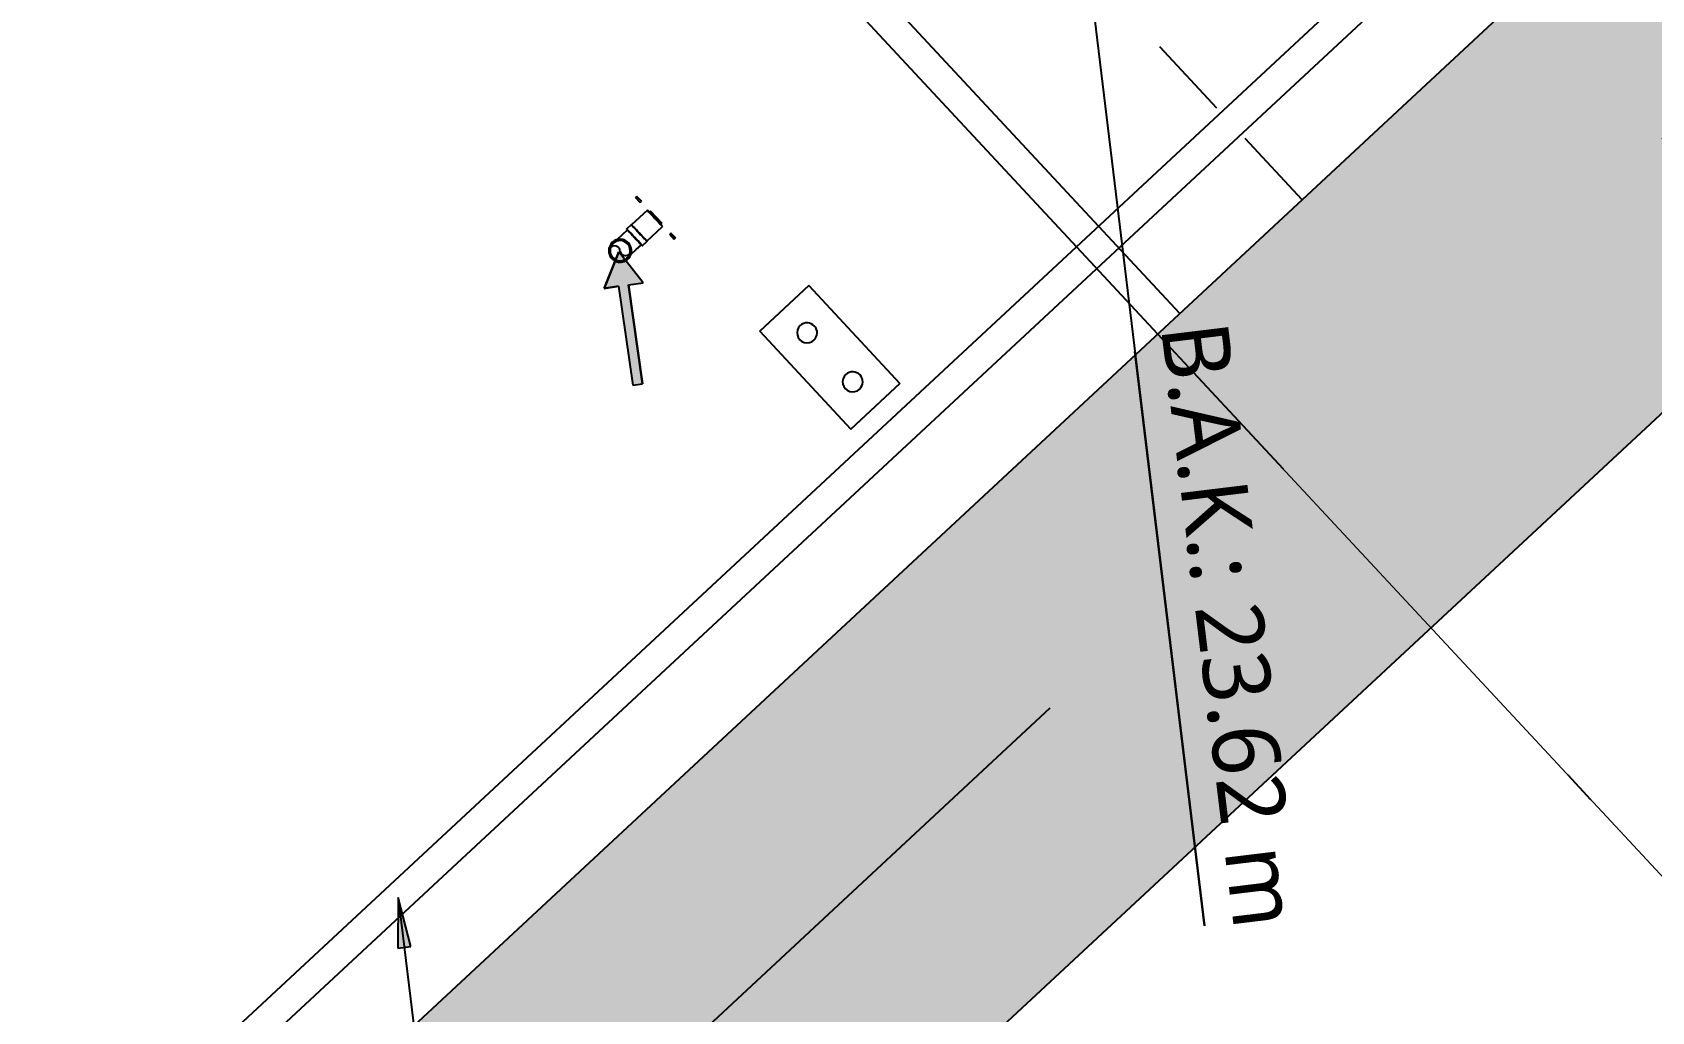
# Model space of a CAD drawing. Header units: millimetres. Extents: x 400392 to 401374, y 4543900 to 4544115.
# Drawn here: x 400510.226 to 400515.068, y 4543995.166 to 4543998.096 of the extents above; entities that cross this region are included whole.
import ezdxf

# ---------------------------------------------------------------- set-up
doc = ezdxf.new("R2010")
doc.units = ezdxf.units.MM
for name, pattern in [('AKS', [3, 2.5, -0.25, 0, -0.25]), ('DASHDOT2', [0.5, 0.25, -0.125, 0, -0.125]), ('HIDDEN', [0.375, 0.25, -0.125])]:
    doc.linetypes.add(name, pattern=pattern)
doc.layers.add('A-DETL', color=90, linetype='Continuous', lineweight=15)
doc.layers.add('A-DETL-GENF', color=92, linetype='Continuous', lineweight=9)
for name, color, linetype in [('aks prota', 2, 'AKS'), ('kiriş prota', 6, 'Continuous'), ('kolon tarama prota', 252, 'Continuous'), ('perde prota', 1, 'Continuous'), ('PRT-AL-TUNEL_EKSENI', 14, 'DASHDOT2')]:
    doc.layers.add(name, color=color, linetype=linetype)
doc.styles.add('Segoe UI Light_1', font='', dxfattribs={"height": 200})
doc.styles.get('Segoe UI Light_1').set_extended_font_data('Segoe UI Light')

# ---------------------------------------------------------------- blocks, each defined once
blk = doc.blocks.new('+24.06 mekanik')
at = {"layer": 'kolon tarama prota'}
for points in [[(107187.3, 202087.8), (107288.2, 202148.9), (107289.1, 202104.9), (107587.9, 202111.1), (107588.6, 202081.1), (107289.7, 202074.9), (107290.6, 202030.9)], [(109025.5, 201200.4), (109175.5, 201180.6), (109175.5, 201220.1)]]:
    blk.add_hatch(color=253, dxfattribs=at).paths.add_polyline_path(points, flags=0)
at = {"layer": 'kolon tarama prota', "color": 253}
for p, q in [((114612, 193586.7), (105111.7, 206662.9)), ((105039.7, 206610.6), (114540.1, 193534.5)), ((106100.6, 203584.1), (109400.1, 203584.1)), ((109400.1, 203584.1), (107669.3, 203584.1)), ((107679.9, 202875), (107356.3, 202639.9)), ((107356.3, 202639.9), (107679.9, 202875)), ((107797.4, 202713.2), (107679.9, 202875)), ((107679.9, 202875), (107797.4, 202713.2)), ((107679.9, 202875), (107679.9, 202875)), ((107473.8, 202478.1), (107797.4, 202713.2)), ((107797.4, 202713.2), (107473.8, 202478.1)), ((107797.4, 202713.2), (107797.4, 202713.2)), ((107356.3, 202639.9), (107473.8, 202478.1)), ((107473.8, 202478.1), (107356.3, 202639.9)), ((107356.3, 202639.9), (107356.3, 202639.9)), ((107473.8, 202478.1), (107473.8, 202478.1)), ((107166.8, 202261.2), (107150.6, 202249.5)), ((107150.6, 202249.5), (107166.8, 202261.2)), ((107150.6, 202249.5), (107153.6, 202245.4)), ((107169.8, 202257.2), (107153.6, 202245.4)), ((107153.6, 202245.4), (107169.8, 202257.2)), ((107169.8, 202257.2), (107166.8, 202261.2)), ((107118.3, 202226), (107077.8, 202196.6)), ((107077.8, 202196.6), (107118.3, 202226)), ((107077.8, 202196.6), (107080.8, 202192.5)), ((107121.2, 202221.9), (107080.8, 202192.5)), ((107080.8, 202192.5), (107121.2, 202221.9)), ((107121.2, 202221.9), (107118.3, 202226)), ((107165.6, 202174.5), (107127.7, 202226.6)), ((107045.5, 202173.1), (107029.3, 202161.3)), ((107029.3, 202161.3), (107045.5, 202173.1)), ((107029.3, 202161.3), (107032.2, 202157.3)), ((107048.4, 202169), (107032.2, 202157.3)), ((107032.2, 202157.3), (107048.4, 202169)), ((107048.4, 202169), (107045.5, 202173.1)), ((107074.3, 202187.8), (107112.2, 202135.7)), ((107177.8, 202159.9), (107166.6, 202175.3)), ((107288.2, 202148.9), (107187.3, 202087.8)), ((107288.2, 202148.9), (107187.3, 202087.8)), ((107289.1, 202104.9), (107288.2, 202148.9)), ((107289.1, 202104.9), (107288.2, 202148.9)), ((107111.1, 202135), (107122.3, 202119.5)), ((107587.9, 202111.1), (107289.1, 202104.9)), ((107289.1, 202104.9), (107587.9, 202111.1)), ((107588.6, 202081.1), (107587.9, 202111.1)), ((107588.6, 202081.1), (107587.9, 202111.1)), ((107187.3, 202087.8), (107290.6, 202030.9)), ((107290.6, 202030.9), (107187.3, 202087.8)), ((107289.7, 202074.9), (107588.6, 202081.1)), ((107289.7, 202074.9), (107588.6, 202081.1)), ((107290.6, 202030.9), (107289.7, 202074.9)), ((107289.7, 202074.9), (107290.6, 202030.9)), ((109175.5, 201220.1), (109025.5, 201200.4)), ((109175.5, 201180.6), (109175.5, 201220.1)), ((109025.5, 201200.4), (109175.5, 201180.6)), ((109025.5, 201200.4), (111518.5, 201200.4))]:
    blk.add_line(p, q, dxfattribs=at)
at = {"layer": 'kolon tarama prota', "color": 253, "flags": 128}
for points in [[(107209, 202109.9), (107206.2, 202113.7), (107198.4, 202124.5), (107186.7, 202140.6), (107174.5, 202157.4)], [(107125.6, 202122), (107139.2, 202103.3), (107150.6, 202087.7), (107158, 202077.5), (107160.2, 202074.5)]]:
    blk.add_lwpolyline(points, dxfattribs=at)
at = {"layer": 'kolon tarama prota', "color": 253}
for centre, radius, start, end in [((107657.8, 202735.3), 30, 36, 216), ((107657.8, 202735.3), 30, 36, 216), ((107657.8, 202735.3), 30, 216, 36), ((107657.8, 202735.3), 30, 216, 36), ((107496, 202617.8), 30, 36, 216), ((107496, 202617.8), 30, 36, 216), ((107496, 202617.8), 30, 216, 36), ((107496, 202617.8), 30, 216, 36), ((107184.6, 202092.2), 34.3, 126, 306), ((107184.6, 202092.2), 34.3, 126, 306), ((107184.6, 202092.2), 33, 0, 180), ((107184.6, 202092.2), 33, 180, 0), ((107184.6, 202092.2), 30.2, 126, 306), ((107184.6, 202092.2), 34.3, 306, 126), ((107184.6, 202092.2), 34.3, 306, 126), ((107184.6, 202092.2), 30.2, 306, 126), ((107184.6, 202075.7), 16.5, 90, 270), ((107184.6, 202108.7), 16.5, 270, 90)]:
    blk.add_arc(centre, radius, start, end, dxfattribs=at)
for centre, major_axis, start_param, end_param in [((107101, 202207.2), (26.7, 19.4), 1.570796, 3.141593), ((107101, 202207.2), (26.7, 19.4), 3.141593, 4.712389), ((107101, 202207.2), (26.7, 19.4), 0, 1.570796), ((107101, 202207.2), (26.7, 19.4), 4.712389, 6.283185), ((107138.9, 202155.1), (27.8, 20.2), 1.570796, 4.712389), ((107138.9, 202155.1), (26.7, 19.4), 1.570796, 3.141593), ((107138.9, 202155.1), (26.7, 19.4), 3.141593, 4.712389), ((107150.1, 202139.7), (27.8, 20.2), 1.570796, 4.712389), ((107138.9, 202155.1), (-27.8, -20.2), 1.570796, 4.712389), ((107138.9, 202155.1), (26.7, 19.4), 0, 1.570796), ((107138.9, 202155.1), (26.7, 19.4), 4.712389, 6.283185), ((107150.1, 202139.7), (-27.8, -20.2), 1.570796, 4.712389), ((107150.1, 202139.7), (-24.4, -17.7), 1.570796, 4.712389), ((107150.1, 202139.7), (24.4, 17.7), 1.570796, 4.712389)]:
    blk.add_ellipse(centre, major_axis=major_axis, ratio=0.01, start_param=start_param, end_param=end_param, dxfattribs=at)
at = {"layer": 'kolon tarama prota', "color": 253, "style": 'Segoe UI Light_1'}
blk.add_text('B.A.K.: 23.62 m', height=200, dxfattribs=at).set_placement((107605.5, 203670.1))

msp = doc.modelspace()

# ---------------------------------------------------------------- hatches: boundary and pattern name
at = {"layer": 'kolon tarama prota'}
h = msp.add_hatch(color=256, dxfattribs=at)
h.dxf.hatch_style = 1
h.paths.add_polyline_path([(400518.6554, 4544000.2644), (400500.2097, 4544020.0976), (400500.5026, 4544020.37), (400499.8216, 4544021.1022), (400499.5287, 4544020.8298), (400494.6253, 4544026.1021), (400494.9182, 4544026.3745), (400494.2372, 4544027.1067), (400493.9443, 4544026.8343), (400484.8107, 4544036.655), (400485.1184, 4544034.1216), (400516.7398, 4544000.1215), (400498.5065, 4543983.1639), (400490.4374, 4543991.8401), (400489.1193, 4543990.6142), (400489.8003, 4543989.882), (400490.02, 4543990.0863), (400498.2254, 4543981.2637), (400500.4545, 4543983.3368), (400500.7269, 4543983.0439), (400501.4591, 4543983.7249), (400501.1881, 4543984.0164), (400505.4718, 4543988.0004), (400505.7428, 4543987.7089), (400506.4751, 4543988.39), (400506.2027, 4543988.6829)])

# ---------------------------------------------------------------- linework, layer by layer
at = {"layer": 'A-DETL', "color": 1, "lineweight": 5}
msp.add_lwpolyline([(400410.498, 4544108.0413), (400518.4063, 4543992.0157)], dxfattribs=at)
at = {"layer": 'aks prota', "ltscale": 10}
msp.add_line((400494.9632, 4543979.0492), (400520.4995, 4544002.7988), dxfattribs=at)
at = {"layer": 'kiriş prota'}
msp.add_lwpolyline([(400513.657, 4543997.2544), (400511.4777, 4543999.5976), (400514.5605, 4544002.4648)], dxfattribs=at)
at = {"layer": 'kiriş prota', "linetype": 'HIDDEN'}
msp.add_lwpolyline([(400514.0231, 4543997.5949), (400512.1843, 4543999.572), (400514.901, 4544002.0986)], dxfattribs=at)
at = {"layer": 'perde prota'}
msp.add_lwpolyline([(400518.6554, 4544000.2644), (400506.2027, 4543988.6829), (400506.4751, 4543988.39), (400505.7428, 4543987.7089), (400505.4718, 4543988.0004), (400501.1881, 4543984.0164), (400501.4591, 4543983.7249), (400500.7269, 4543983.0439), (400500.4545, 4543983.3368), (400498.2254, 4543981.2637), (400490.02, 4543990.0863), (400489.8003, 4543989.882), (400489.1193, 4543990.6142), (400490.4374, 4543991.8401), (400498.5065, 4543983.1639), (400516.7398, 4544000.1215), (400485.1184, 4544034.1216), (400484.8107, 4544036.655), (400493.9443, 4544026.8343)], dxfattribs=at)
at = {"layer": 'PRT-AL-TUNEL_EKSENI', "ltscale": 10}
msp.add_line((400408.0665, 4544110.6557), (400521.0621, 4543989.1601), dxfattribs=at)

# ---------------------------------------------------------------- block references
at = {"layer": 'A-DETL-GENF', "xscale": 0.001, "yscale": 0.001, "zscale": 0.001, "rotation": 276.9239939588385}
msp.add_blockref('+24.06 mekanik', (400298.4438, 4544079.4828), dxfattribs=at)

doc.saveas('drawing.dxf')
